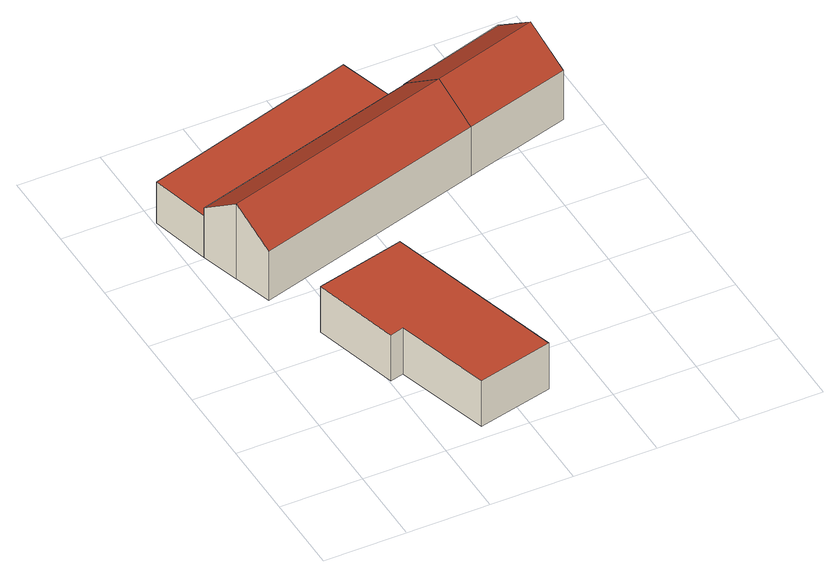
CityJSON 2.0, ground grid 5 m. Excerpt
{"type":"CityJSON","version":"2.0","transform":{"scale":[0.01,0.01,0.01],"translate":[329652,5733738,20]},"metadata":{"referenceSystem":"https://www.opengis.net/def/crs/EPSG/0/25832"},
"CityObjects":{
"building1":{"type":"Building","attributes":{"Geometrietyp2DReferenz":"3000","Gemeindeschluessel":"05170012","function":"51009_1610","roofType":"1000","measuredHeight":3.19},"geometry":[{"type":"Solid","lod":"2","boundaries":[[[[0,1,2,3]],[[4,5,1,0]],[[6,7,5,4]],[[8,9,7,6]],[[10,11,9,8]],[[3,2,11,10]],[[8,6,4,0,3,10]],[[1,5,7,9,11,2]]]],"semantics":{"surfaces":[{"type":"WallSurface"},{"type":"RoofSurface"},{"type":"GroundSurface"}],"values":[[0,0,0,0,0,0,1,2]]}}]},
"building2":{"type":"Building","attributes":{"Geometrietyp2DReferenz":"3000","Gemeindeschluessel":"05170012","function":"51009_1610","roofType":"1000","measuredHeight":2.85},"geometry":[{"type":"Solid","lod":"2","boundaries":[[[[12,13,14,15]],[[16,17,13,12]],[[18,19,17,16]],[[15,14,19,18]],[[16,12,15,18]],[[13,17,19,14]]]],"semantics":{"surfaces":[{"type":"WallSurface"},{"type":"RoofSurface"},{"type":"GroundSurface"}],"values":[[0,0,0,0,1,2]]}}]},
"building3":{"type":"Building","attributes":{"Geometrietyp2DReferenz":"3000","Gemeindeschluessel":"05170012","function":"31001_2723","roofType":"3100","measuredHeight":5.21},"address":[{"country":"Germany","locality":"Hamminkeln","thoroughfareNumber":"1","thoroughfareName":"Harderwycker Weg"}],"geometry":[{"type":"Solid","lod":"2","boundaries":[[[[20,21,22,23]],[[24,17,21,20]],[[25,26,17,24]],[[27,28,26,25]],[[29,30,28,27]],[[31,32,30,29]],[[23,22,32,31]],[[23,31,29,20]],[[27,25,24,20,29]],[[21,17,26,28,30,32,22]]]],"semantics":{"surfaces":[{"type":"WallSurface"},{"type":"RoofSurface"},{"type":"GroundSurface"}],"values":[[0,0,0,0,0,0,0,1,1,2]]}}]},
"building4":{"type":"Building","attributes":{"Geometrietyp2DReferenz":"3000","Gemeindeschluessel":"05170012","function":"31001_2463","roofType":"3100","measuredHeight":5.21},"address":[{"country":"Germany","locality":"Hamminkeln","thoroughfareNumber":"1","thoroughfareName":"Harderwycker Weg"}],"geometry":[{"type":"Solid","lod":"2","boundaries":[[[[27,28,30,29]],[[25,26,28,27]],[[33,34,26,25]],[[35,36,34,33]],[[37,38,36,35]],[[39,40,38,37]],[[31,32,40,39]],[[29,30,32,31]],[[35,33,25,27,29,37]],[[31,39,37,29]],[[28,26,34,36,38,40,32,30]]]],"semantics":{"surfaces":[{"type":"WallSurface"},{"type":"RoofSurface"},{"type":"GroundSurface"}],"values":[[0,0,0,0,0,0,0,0,1,1,2]]}}]}
},
"vertices":[
[1215,190,399],[1215,190,81],[905,1301,81],[905,1301,399],[754,80,399],[754,80,81],[587,661,399],[587,661,81],[503,637,399],[503,637,81],[360,1169,399],[360,1169,81],
[1452,2404,357],[1452,2404,72],[1341,2778,72],[1341,2778,357],[104,2014,357],[104,2014,72],[12,2382,357],[12,2382,72],
[173,1776,593],[173,1776,72],[243,1538,72],[243,1538,413],[104,2014,413],[1523,2424,413],[1523,2424,72],[1539,2429,413],[1539,2429,72],[1605,2188,593],[1605,2188,72],[1671,1947,413],[1671,1947,72],
[1521,2432,407],[1521,2432,72],[2189,2625,413],[2189,2625,72],[2256,2380,593],[2256,2380,72],[2323,2134,413],[2323,2134,72]
]}
